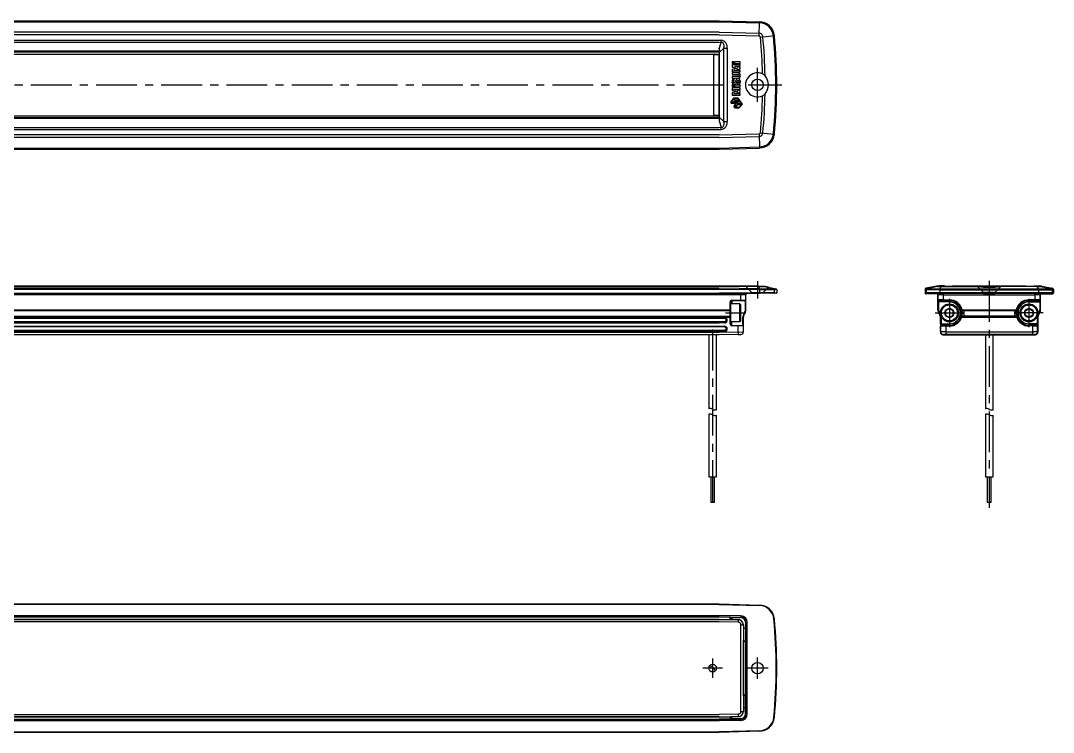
# Model space of a CAD drawing. Extents: x -2 to 803, y -8 to 287.
# Drawn here: x 400.4 to 802.8, y 10 to 287.2 of the extents above; entities that cross this region are included whole.
import ezdxf

# ---------------------------------------------------------------- set-up
doc = ezdxf.new("R2010")
doc.units = 0
doc.header["$LTSCALE"] = 0.5
doc.linetypes.add('CENTER', pattern=[50.8, 31.75, -6.35, 6.35, -6.35])
doc.linetypes.add('DASHED', pattern=[19.05, 12.7, -6.35])
for name, color, linetype in [('MSM_CENTER', 1, 'CENTER'), ('MSM_CONTINUOUS', 7, 'CONTINUOUS'), ('MSM_DASHED', 4, 'DASHED'), ('MSM_NARROW', 5, 'CONTINUOUS')]:
    doc.layers.add(name, color=color, linetype=linetype)

msp = doc.modelspace()

# ---------------------------------------------------------------- linework, layer by layer
at = {"layer": 'MSM_CENTER'}
for p, q in [((687.5, 255.59), (687.5, 268.74)), ((-2, 262.16), (697, 262.16)), ((687.5, 185.71), (687.5, 178.97)), ((777.78, 185.81), (777.78, 97.45)), ((762.28, 178.84), (762.28, 167.84)), ((793.28, 178.84), (793.28, 167.84)), ((675, 173.34), (683, 173.34)), ((756.78, 173.34), (767.78, 173.34)), ((798.78, 173.34), (787.78, 173.34)), ((670, 166.84), (670, 97.45)), ((670, 38.8), (670, 31.2)), ((687.5, 30.9), (687.5, 39.1)), ((673.8, 35), (666.2, 35)), ((691.6, 35), (683.4, 35))]:
    msp.add_line(p, q, dxfattribs=at)
at = {"layer": 'MSM_CONTINUOUS'}
for p, q in [((22.5, 287.16), (672.5, 287.16)), ((22.5, 286.76), (672.5, 286.76)), ((672.5, 287.16), (688.26, 286.75)), ((672.5, 286.76), (688.25, 286.35)), ((688.12, 281.26), (688.26, 286.75)), ((672.5, 282.65), (22.5, 282.65)), ((672.5, 282.65), (688.15, 282.24)), ((672.5, 281.67), (22.5, 281.67)), ((22.5, 279.6), (672.5, 279.6)), ((22.52, 278.73), (672.48, 278.73)), ((672.48, 278.73), (673.29, 278.69)), ((672.5, 281.67), (688.12, 281.26)), ((672.5, 279.6), (673.33, 279.55)), ((672.5, 276.19), (673.29, 278.69)), ((688.61, 280.8), (694.08, 281.33)), ((672.5, 275.33), (22.5, 275.33)), ((22.5, 275.17), (672.5, 275.17)), ((672.5, 275.07), (22.5, 275.07)), ((22.5, 274.96), (672.5, 274.96)), ((22.6, 274.16), (672.4, 274.16)), ((670.5, 273.96), (672.5, 273.96)), ((670.5, 250.36), (670.5, 273.96)), ((672.39, 273.96), (672.39, 250.36)), ((674.34, 276.41), (672.5, 274.76)), ((672.5, 276.19), (672.5, 248.13)), ((674.34, 247.92), (674.34, 276.41)), ((674.34, 276.41), (675.69, 276.41)), ((675.69, 276.41), (675.69, 247.92)), ((678.27, 271.12), (677.6, 271.12)), ((677.6, 271.12), (677.6, 270.48)), ((677.6, 270.48), (678.27, 270.48)), ((680.76, 270.03), (677.6, 270.03)), ((677.6, 270.03), (677.6, 269.09)), ((678.27, 270.48), (678.27, 271.12)), ((680.76, 271.12), (678.55, 271.12)), ((678.55, 271.12), (678.55, 270.48)), ((678.55, 270.48), (680.76, 270.48)), ((680.76, 270.48), (680.76, 271.12)), ((680.76, 269.45), (680.76, 270.03)), ((677.6, 269.09), (679.83, 268.63)), ((679.83, 268.63), (677.6, 268.17)), ((677.6, 268.17), (677.6, 267.23)), ((677.6, 267.23), (680.76, 267.23)), ((679.8, 266.78), (677.6, 266.78)), ((677.6, 266.78), (677.6, 266.14)), ((677.6, 266.14), (679.96, 266.14)), ((680.76, 269.45), (678.23, 269.44)), ((680.76, 268.88), (678.23, 269.44)), ((678.23, 267.81), (680.76, 268.38)), ((680.76, 267.81), (678.23, 267.81)), ((680.76, 268.38), (680.76, 268.88)), ((680.76, 267.23), (680.76, 267.81)), ((679.94, 265.4), (677.6, 265.4)), ((677.6, 265.4), (677.6, 264.76)), ((677.6, 264.76), (679.8, 264.76)), ((678.27, 262.02), (677.6, 262.02)), ((677.6, 262.02), (677.6, 261.38)), ((678.07, 263.63), (678.01, 263.39)), ((678.47, 263.74), (678.21, 263.73)), ((678.47, 264.35), (678.27, 264.35)), ((678.27, 261.38), (678.27, 262.02)), ((678.47, 263.74), (678.47, 264.35)), ((680.76, 262.02), (678.55, 262.02)), ((678.55, 262.02), (678.55, 261.38)), ((679.18, 264.14), (678.8, 263.35)), ((679.98, 262.99), (679.77, 262.99)), ((679.77, 262.99), (679.77, 262.35)), ((679.77, 262.35), (680.12, 262.35)), ((680.76, 261.38), (680.76, 262.02)), ((677.6, 261.38), (678.27, 261.38)), ((680.76, 260.94), (677.6, 260.94)), ((677.6, 260.94), (677.6, 259.99)), ((677.6, 259.99), (679.83, 259.53)), ((679.83, 259.53), (677.6, 259.08)), ((677.6, 259.08), (677.6, 258.13)), ((677.6, 258.13), (680.76, 258.13)), ((680.76, 259.78), (678.2, 260.35)), ((678.2, 260.35), (680.76, 260.35)), ((678.24, 258.71), (680.76, 259.29)), ((680.76, 258.71), (678.24, 258.71)), ((678.55, 261.38), (680.76, 261.38)), ((680.76, 260.35), (680.76, 260.94)), ((680.76, 259.29), (680.76, 259.78)), ((680.76, 258.13), (680.76, 258.71)), ((678.19, 256.92), (676.96, 255.44)), ((676.96, 255.44), (677.3, 254.98)), ((677.2, 255.45), (678.23, 256.68)), ((677.2, 255.45), (677.38, 255.2)), ((677.3, 254.98), (678.83, 254.98)), ((678.79, 255.94), (677.38, 255.2)), ((677.73, 255.18), (678.93, 255.81)), ((678.9, 255.18), (677.73, 255.18)), ((679.94, 256.92), (678.19, 256.92)), ((678.23, 256.68), (678.79, 255.94)), ((678.83, 254.98), (678.31, 253.62)), ((678.31, 253.62), (678.63, 253.2)), ((678.97, 256), (678.43, 256.73)), ((678.43, 256.73), (679.86, 256.73)), ((678.53, 253.65), (679.19, 255.39)), ((678.69, 253.45), (678.53, 253.65)), ((679.72, 254.68), (678.69, 253.45)), ((678.89, 253.39), (679.88, 254.57)), ((679.1, 255.69), (678.9, 255.18)), ((678.93, 255.81), (680.18, 255.81)), ((680.4, 256), (678.97, 256)), ((679.95, 255.69), (679.1, 255.69)), ((679.19, 255.39), (679.72, 254.68)), ((679.89, 254.76), (679.35, 255.49)), ((679.35, 255.49), (680.78, 255.49)), ((679.86, 256.73), (680.4, 256)), ((679.88, 254.57), (681.31, 254.57)), ((681.32, 254.76), (679.89, 254.76)), ((680.72, 255.88), (679.94, 256.92)), ((680.18, 255.81), (679.95, 255.69)), ((681.31, 254.57), (680.31, 253.39)), ((680.38, 255.69), (680.72, 255.88)), ((680.86, 255.69), (680.38, 255.69)), ((680.4, 253.2), (681.62, 254.66)), ((680.78, 255.49), (681.32, 254.76)), ((681.62, 254.66), (680.86, 255.69)), ((22.6, 250.16), (672.4, 250.16)), ((670.5, 250.36), (672.5, 250.36)), ((674.34, 247.92), (672.5, 249.57)), ((678.63, 253.2), (680.4, 253.2)), ((680.31, 253.39), (678.89, 253.39)), ((22.5, 249.36), (672.5, 249.36)), ((672.5, 249.26), (22.5, 249.26)), ((22.5, 249.16), (672.5, 249.16)), ((672.5, 249), (22.5, 249)), ((22.52, 245.59), (672.48, 245.59)), ((672.48, 245.59), (673.29, 245.63)), ((672.5, 248.14), (673.29, 245.63)), ((674.34, 247.92), (675.69, 247.92)), ((22.5, 244.73), (672.5, 244.73)), ((672.5, 242.66), (22.5, 242.66)), ((672.5, 241.68), (22.5, 241.68)), ((672.5, 244.73), (673.33, 244.77)), ((672.5, 242.66), (688.12, 243.07)), ((672.5, 241.68), (688.15, 242.09)), ((688.12, 243.07), (688.26, 237.57)), ((688.61, 243.52), (694.08, 243)), ((22.5, 237.56), (672.5, 237.56)), ((672.5, 237.56), (688.25, 237.98)), ((672.5, 237.16), (688.26, 237.57)), ((22.5, 237.16), (672.5, 237.16)), ((22.5, 183.84), (672.5, 183.84)), ((22.5, 183.74), (672.5, 183.74)), ((672.49, 182.92), (22.5, 182.92)), ((672.5, 182.43), (22.5, 182.43)), ((688.25, 182.78), (672.49, 182.92)), ((688.12, 183.7), (672.5, 183.84)), ((672.5, 183.74), (688.15, 183.6)), ((688.26, 182.29), (672.5, 182.43)), ((688.26, 181.17), (672.5, 181.04)), ((688.15, 183.6), (688.12, 183.7)), ((688.12, 183.7), (688.61, 183.69)), ((688.25, 182.78), (688.15, 183.6)), ((688.15, 183.6), (690.44, 183.59)), ((688.25, 182.78), (693.68, 182.77)), ((694.08, 182.28), (688.26, 182.29)), ((688.26, 182.29), (688.26, 182.29)), ((688.26, 182.29), (688.26, 181.17)), ((694.08, 181.22), (688.26, 181.17)), ((689.72, 183.67), (688.61, 183.69)), ((693.68, 182.77), (689.57, 183.6)), ((690.44, 183.59), (689.72, 183.67)), ((691.8, 183.32), (690.44, 183.59)), ((691.8, 183.32), (694.6, 182.76)), ((693.68, 182.77), (694.6, 182.76)), ((695, 182.27), (694.08, 182.28)), ((694.08, 181.22), (694.08, 182.28)), ((694.08, 181.22), (695, 181.23)), ((695, 182.27), (695, 181.23)), ((752.78, 182.43), (753.19, 182.29)), ((752.78, 182.43), (752.78, 181.04)), ((752.78, 181.04), (753.19, 181.17)), ((757.29, 183.74), (753.18, 182.92)), ((753.18, 182.92), (753.59, 182.78)), ((758.61, 182.28), (753.19, 182.29)), ((753.19, 182.29), (753.19, 181.17)), ((757.71, 183.6), (753.59, 182.78)), ((757.71, 183.6), (757.29, 183.74)), ((760.34, 183.84), (758.27, 183.84)), ((758.27, 183.84), (758.68, 183.7)), ((758.61, 182.28), (796.94, 182.28)), ((758.61, 182.28), (758.61, 181.22)), ((796.94, 181.22), (758.61, 181.22)), ((758.65, 182.77), (759.05, 183.6)), ((758.65, 182.77), (796.9, 182.77)), ((759.05, 183.6), (773.44, 183.59)), ((759.14, 183.7), (773.12, 183.68)), ((760.38, 183.83), (760.34, 183.84)), ((792.02, 183.81), (763.53, 183.81)), ((768.81, 183.78), (769.24, 183.79)), ((768.81, 183.77), (768.81, 183.78)), ((770.28, 183.76), (768.81, 183.77)), ((769, 183.78), (770.19, 183.77)), ((769, 183.77), (769, 183.78)), ((769, 183.77), (769, 183.77)), ((770.19, 183.76), (769, 183.77)), ((769.06, 183.78), (769.27, 183.78)), ((769.06, 183.78), (770.3, 183.77)), ((769.06, 183.78), (769.06, 183.78)), ((769.24, 183.79), (770.6, 183.78)), ((769.24, 183.78), (769.24, 183.79)), ((769.27, 183.78), (771.01, 183.78)), ((770.19, 183.77), (770.19, 183.76)), ((770.19, 183.76), (770.19, 183.76)), ((771.31, 183.76), (770.28, 183.76)), ((770.3, 183.77), (771.01, 183.78)), ((770.3, 183.76), (770.3, 183.77)), ((770.38, 183.77), (771.11, 183.78)), ((770.38, 183.76), (770.38, 183.77)), ((771.11, 183.76), (770.38, 183.76)), ((770.38, 183.76), (770.38, 183.76)), ((770.6, 183.79), (771.06, 183.8)), ((770.6, 183.78), (770.6, 183.79)), ((770.6, 183.78), (770.6, 183.78)), ((770.79, 183.79), (771.42, 183.78)), ((770.79, 183.78), (770.79, 183.79)), ((770.79, 183.78), (770.79, 183.78)), ((771.31, 183.78), (770.79, 183.78)), ((770.82, 183.79), (771.06, 183.8)), ((770.82, 183.79), (770.82, 183.79)), ((771.56, 183.78), (770.82, 183.79)), ((771.01, 183.78), (771.01, 183.78)), ((771.06, 183.8), (771.06, 183.8)), ((771.06, 183.8), (772.3, 183.79)), ((771.06, 183.8), (772.54, 183.79)), ((771.11, 183.78), (771.11, 183.76)), ((771.11, 183.76), (771.11, 183.76)), ((771.3, 183.77), (771.31, 183.78)), ((771.42, 183.77), (771.3, 183.77)), ((771.3, 183.77), (771.3, 183.77)), ((771.3, 183.76), (771.3, 183.77)), ((771.49, 183.76), (771.3, 183.77)), ((771.3, 183.77), (771.31, 183.76)), ((771.42, 183.78), (771.42, 183.77)), ((771.42, 183.77), (771.42, 183.77)), ((772.54, 183.77), (771.49, 183.76)), ((772.3, 183.79), (771.56, 183.78)), ((771.56, 183.76), (771.56, 183.78)), ((771.62, 183.77), (771.62, 183.78)), ((771.62, 183.78), (772.34, 183.78)), ((772.34, 183.77), (771.62, 183.77)), ((771.62, 183.77), (771.62, 183.77)), ((772.3, 183.79), (772.3, 183.78)), ((772.34, 183.78), (772.34, 183.77)), ((772.34, 183.77), (772.34, 183.77)), ((772.54, 183.79), (772.54, 183.77)), ((773.75, 183.76), (773.75, 183.79)), ((773.75, 183.79), (774.69, 183.79)), ((774.33, 183.76), (773.75, 183.76)), ((774.9, 183.76), (774.33, 183.79)), ((774.33, 183.79), (774.33, 183.76)), ((774.69, 183.79), (775.14, 183.77)), ((774.69, 183.77), (774.69, 183.79)), ((775.4, 183.76), (774.9, 183.76)), ((775.14, 183.77), (775.61, 183.79)), ((775.14, 183.76), (775.14, 183.77)), ((775.97, 183.79), (775.4, 183.76)), ((775.61, 183.79), (776.55, 183.79)), ((775.61, 183.77), (775.61, 183.79)), ((775.97, 183.76), (775.97, 183.79)), ((776.55, 183.76), (775.97, 183.76)), ((776.55, 183.79), (776.55, 183.76)), ((777.64, 183.79), (777, 183.79)), ((777, 183.79), (777, 183.79)), ((777, 183.79), (777.64, 183.79)), ((777, 183.76), (777, 183.78)), ((777, 183.78), (777.64, 183.78)), ((777.64, 183.76), (777, 183.76)), ((777.64, 183.79), (777.64, 183.79)), ((777.64, 183.78), (777.64, 183.76)), ((777.97, 183.77), (778.6, 183.77)), ((777.97, 183.77), (777.97, 183.77)), ((779.01, 183.79), (778.01, 183.78)), ((778.01, 183.78), (778.14, 183.78)), ((778.57, 183.78), (779.4, 183.77)), ((778.6, 183.77), (778.6, 183.77)), ((778.65, 183.79), (778.97, 183.78)), ((779.01, 183.79), (778.65, 183.79)), ((778.97, 183.78), (779.47, 183.78)), ((779.01, 183.76), (780.07, 183.77)), ((779.4, 183.77), (779.01, 183.77)), ((779.97, 183.78), (779.35, 183.78)), ((780.07, 183.77), (779.76, 183.78)), ((779.97, 183.78), (779.97, 183.78)), ((780.38, 183.77), (780.38, 183.79)), ((780.38, 183.79), (781.01, 183.79)), ((781.01, 183.79), (781.01, 183.77)), ((781.76, 183.77), (781.76, 183.79)), ((781.76, 183.79), (782.39, 183.79)), ((796.51, 183.6), (782.12, 183.59)), ((782.39, 183.79), (782.39, 183.77)), ((796.42, 183.7), (782.44, 183.68)), ((782.84, 183.79), (783.79, 183.79)), ((782.84, 183.76), (782.84, 183.79)), ((783.42, 183.76), (782.84, 183.76)), ((784.49, 183.8), (783.26, 183.79)), ((783.26, 183.79), (784, 183.78)), ((783.26, 183.79), (783.26, 183.78)), ((783.43, 183.79), (784, 183.76)), ((783.79, 183.79), (784.25, 183.77)), ((783.94, 183.77), (783.94, 183.78)), ((783.94, 183.77), (783.94, 183.77)), ((784, 183.78), (784.74, 183.79)), ((784, 183.76), (784, 183.78)), ((784.49, 183.76), (784, 183.76)), ((784.06, 183.76), (784.25, 183.77)), ((784.76, 183.79), (784.13, 183.78)), ((784.13, 183.78), (784.13, 183.77)), ((784.13, 183.77), (784.13, 183.77)), ((784.13, 183.77), (784.25, 183.77)), ((784.25, 183.77), (784.7, 183.79)), ((784.25, 183.78), (784.76, 183.78)), ((784.25, 183.77), (784.25, 183.78)), ((784.25, 183.76), (784.25, 183.77)), ((784.25, 183.77), (784.25, 183.77)), ((784.25, 183.76), (784.25, 183.77)), ((784.25, 183.77), (784.25, 183.76)), ((784.25, 183.76), (785.28, 183.76)), ((785.18, 183.77), (784.45, 183.78)), ((784.45, 183.78), (784.45, 183.76)), ((784.45, 183.76), (785.18, 183.76)), ((784.45, 183.76), (784.45, 183.76)), ((784.74, 183.79), (784.49, 183.8)), ((785.06, 183.79), (784.49, 183.76)), ((784.5, 183.8), (784.5, 183.8)), ((784.96, 183.79), (784.5, 183.8)), ((786.29, 183.78), (784.55, 183.78)), ((785.26, 183.77), (784.55, 183.78)), ((784.55, 183.78), (784.55, 183.78)), ((784.7, 183.77), (784.7, 183.79)), ((784.7, 183.79), (785.65, 183.79)), ((784.74, 183.79), (784.74, 183.79)), ((784.76, 183.78), (784.76, 183.79)), ((784.76, 183.78), (784.76, 183.78)), ((786.32, 183.79), (784.96, 183.78)), ((784.96, 183.78), (784.96, 183.79)), ((784.96, 183.78), (784.96, 183.78)), ((785.65, 183.76), (785.06, 183.76)), ((785.18, 183.76), (785.18, 183.77)), ((785.18, 183.76), (785.18, 183.76)), ((786.49, 183.78), (785.26, 183.77)), ((785.26, 183.76), (785.26, 183.77)), ((785.28, 183.76), (786.74, 183.77)), ((786.55, 183.78), (785.37, 183.77)), ((785.37, 183.76), (786.55, 183.77)), ((785.37, 183.77), (785.37, 183.76)), ((785.37, 183.76), (785.37, 183.76)), ((785.65, 183.79), (785.65, 183.76)), ((786.09, 183.79), (786.73, 183.79)), ((786.73, 183.79), (786.09, 183.79)), ((786.09, 183.79), (786.09, 183.79)), ((786.09, 183.78), (786.73, 183.78)), ((786.09, 183.76), (786.09, 183.78)), ((786.73, 183.76), (786.09, 183.76)), ((786.49, 183.78), (786.29, 183.78)), ((786.32, 183.78), (786.32, 183.79)), ((786.74, 183.78), (786.32, 183.79)), ((786.49, 183.78), (786.49, 183.78)), ((786.55, 183.77), (786.55, 183.78)), ((786.55, 183.77), (786.55, 183.77)), ((786.73, 183.79), (786.73, 183.79)), ((786.73, 183.78), (786.73, 183.76)), ((786.74, 183.77), (786.74, 183.78)), ((795.17, 183.83), (795.21, 183.84)), ((795.21, 183.84), (797.28, 183.84)), ((796.9, 182.77), (796.51, 183.6)), ((797.28, 183.84), (796.87, 183.7)), ((796.94, 182.28), (802.37, 182.29)), ((796.94, 182.28), (796.94, 181.22)), ((797.85, 183.6), (798.26, 183.74)), ((797.85, 183.6), (801.96, 182.78)), ((798.26, 183.74), (802.38, 182.92)), ((802.38, 182.92), (801.96, 182.78)), ((802.78, 182.43), (802.37, 182.29)), ((802.37, 182.29), (802.37, 181.17)), ((802.78, 181.04), (802.37, 181.17)), ((802.78, 182.43), (802.78, 181.04)), ((22.5, 181.04), (672.5, 181.04)), ((672.5, 180.84), (22.5, 180.84)), ((672.49, 180.34), (22.51, 180.34)), ((683, 180.43), (672.49, 180.34)), ((688.26, 180.97), (672.5, 180.84)), ((676.8, 169.07), (676.8, 177.6)), ((676.8, 177.6), (677, 177.6)), ((677, 177.6), (677, 169.07)), ((677.48, 178.29), (683, 178.44)), ((677.49, 178.1), (682.81, 178.24)), ((677.49, 178.1), (677.49, 176.84)), ((681.03, 178.39), (681.03, 180.41)), ((682.8, 174.48), (682.8, 178.24)), ((683, 174.53), (683, 180.43)), ((693.88, 181.02), (688.26, 180.97)), ((694.8, 181.03), (693.88, 181.02)), ((752.98, 180.84), (753.39, 180.97)), ((757.28, 180.84), (752.98, 180.84)), ((757.43, 180.91), (757.28, 180.84)), ((757.93, 180.41), (757.78, 180.34)), ((757.78, 174.53), (757.78, 180.34)), ((757.85, 174.54), (757.85, 177.6)), ((758.05, 177.6), (757.85, 177.6)), ((757.86, 178.3), (757.93, 178.39)), ((757.93, 178.39), (757.93, 180.41)), ((758.05, 177.6), (758.05, 174.54)), ((762.28, 177.6), (758.05, 177.6)), ((758.13, 178.19), (758.06, 178.1)), ((762.28, 178.1), (758.06, 178.1)), ((758.63, 181.02), (796.92, 181.02)), ((795.63, 180.93), (759.93, 180.93)), ((759.93, 180.43), (759.93, 180.93)), ((759.93, 180.43), (795.63, 180.43)), ((759.93, 178.24), (759.93, 180.43)), ((759.93, 178.44), (762.28, 178.44)), ((759.93, 178.24), (762.28, 178.24)), ((762.28, 178.24), (762.28, 178.44)), ((762.28, 178.24), (762.28, 178.1)), ((762.28, 177.6), (762.28, 178.1)), ((795.63, 178.44), (793.28, 178.44)), ((793.28, 178.24), (793.28, 178.44)), ((795.63, 178.24), (793.28, 178.24)), ((793.28, 178.24), (793.28, 178.1)), ((793.28, 178.1), (797.49, 178.1)), ((793.28, 177.6), (793.28, 178.1)), ((793.28, 177.6), (797.5, 177.6)), ((795.63, 180.43), (795.63, 180.93)), ((795.63, 178.24), (795.63, 180.43)), ((797.43, 178.19), (797.49, 178.1)), ((797.5, 177.6), (797.5, 174.54)), ((797.5, 177.6), (797.7, 177.6)), ((797.63, 178.39), (797.63, 180.41)), ((797.63, 180.41), (797.78, 180.34)), ((797.69, 178.3), (797.63, 178.39)), ((797.7, 174.54), (797.7, 177.6)), ((797.78, 174.53), (797.78, 180.34)), ((798.13, 180.91), (798.28, 180.84)), ((798.28, 180.84), (802.58, 180.84)), ((802.58, 180.84), (802.17, 180.97)), ((22.5, 174.53), (672.51, 174.53)), ((672.49, 174.16), (22.51, 174.16)), ((676.8, 174.17), (672.49, 174.16)), ((672.51, 174.53), (676.8, 174.54)), ((680.6, 176.84), (677, 176.84)), ((680.6, 176.84), (681, 176.44)), ((680.6, 169.84), (680.6, 176.84)), ((681, 170.24), (681, 176.44)), ((681.89, 172.14), (682.75, 174.2)), ((682.07, 172.02), (682.93, 174.16)), ((757.78, 174.53), (757.85, 174.54)), ((757.85, 174.54), (758.05, 174.54)), ((757.92, 174.17), (757.85, 174.16)), ((758.71, 172.02), (757.85, 174.16)), ((757.92, 174.17), (758.11, 174.25)), ((758.78, 172.03), (757.92, 174.17)), ((758.11, 174.25), (758.97, 172.1)), ((762.28, 175.07), (760.78, 174.2)), ((760.78, 174.2), (760.78, 172.47)), ((763.78, 174.2), (762.28, 175.07)), ((763.78, 172.47), (763.78, 174.2)), ((767.04, 174.48), (767.24, 174.53)), ((767.24, 174.53), (788.32, 174.53)), ((788.26, 174.16), (767.3, 174.16)), ((767.88, 174.16), (767.88, 172.02)), ((787.68, 174.16), (787.68, 172.02)), ((788.51, 174.48), (788.32, 174.53)), ((791.78, 174.2), (793.28, 175.07)), ((791.78, 172.47), (791.78, 174.2)), ((793.28, 175.07), (794.78, 174.2)), ((794.78, 174.2), (794.78, 172.47)), ((797.45, 174.25), (796.59, 172.1)), ((796.77, 172.03), (797.63, 174.17)), ((796.85, 172.02), (797.71, 174.16)), ((797.63, 174.17), (797.45, 174.25)), ((797.7, 174.54), (797.5, 174.54)), ((797.63, 174.17), (797.71, 174.16)), ((797.78, 174.53), (797.7, 174.54)), ((22.49, 172.02), (672.51, 172.02)), ((22.49, 171.54), (672.51, 171.54)), ((672.51, 169.79), (22.49, 169.79)), ((672.51, 169.39), (22.49, 169.39)), ((22.5, 171.34), (672.5, 171.34)), ((672.5, 171.29), (22.5, 171.29)), ((22.5, 169.94), (672.5, 169.94)), ((672.5, 169.59), (22.5, 169.59)), ((22.51, 171.64), (672.49, 171.64)), ((672.49, 171.64), (676.8, 171.66)), ((672.5, 171.34), (674.7, 171.28)), ((674.7, 171.24), (672.5, 171.29)), ((672.5, 169.94), (674.7, 170)), ((674.7, 169.64), (672.5, 169.59)), ((672.51, 172.02), (676.8, 172.03)), ((672.51, 171.54), (674.71, 171.48)), ((674.71, 169.84), (672.51, 169.79)), ((674.71, 169.44), (672.51, 169.39)), ((674.71, 169.69), (674.7, 169.64)), ((677, 169.07), (676.8, 169.07)), ((680.6, 169.84), (677, 169.84)), ((677.49, 168.57), (677.49, 169.84)), ((681, 170.24), (680.6, 169.84)), ((681.8, 168.46), (681.8, 171.71)), ((682, 166.01), (682, 171.64)), ((758.71, 172.02), (758.78, 172.03)), ((758.78, 172.03), (758.97, 172.1)), ((758.78, 171.64), (758.85, 171.66)), ((758.78, 171.54), (758.78, 171.64)), ((758.78, 171.54), (758.82, 171.48)), ((758.82, 169.44), (758.78, 169.39)), ((758.78, 169.39), (758.78, 168.29)), ((758.85, 169.07), (758.85, 171.66)), ((758.85, 171.66), (759.05, 171.66)), ((758.85, 169.07), (759.05, 169.07)), ((759.05, 171.66), (759.05, 169.07)), ((759.05, 169.07), (762.28, 169.07)), ((760.78, 172.47), (762.28, 171.6)), ((762.28, 171.6), (763.78, 172.47)), ((762.28, 168.57), (762.28, 169.07)), ((766.87, 171.71), (767.06, 171.64)), ((767.06, 171.64), (788.49, 171.64)), ((788.36, 172.02), (767.2, 172.02)), ((788.68, 171.71), (788.49, 171.64)), ((793.28, 171.6), (791.78, 172.47)), ((794.78, 172.47), (793.28, 171.6)), ((796.5, 169.07), (793.28, 169.07)), ((793.28, 168.57), (793.28, 169.07)), ((796.5, 171.66), (796.5, 169.07)), ((796.7, 171.66), (796.5, 171.66)), ((796.7, 169.07), (796.5, 169.07)), ((796.77, 172.03), (796.59, 172.1)), ((796.7, 169.07), (796.7, 171.66)), ((796.78, 171.64), (796.7, 171.66)), ((796.78, 171.54), (796.74, 171.48)), ((796.74, 169.44), (796.78, 169.39)), ((796.85, 172.02), (796.77, 172.03)), ((796.78, 171.54), (796.78, 171.64)), ((796.78, 169.39), (796.78, 168.29)), ((22.49, 168.2), (672.51, 168.2)), ((672.51, 166.45), (22.49, 166.45)), ((672.51, 166.05), (22.49, 166.05)), ((22.49, 165.84), (672.51, 165.84)), ((22.5, 168), (672.5, 168)), ((672.5, 167.96), (22.5, 167.96)), ((22.5, 166.61), (672.5, 166.61)), ((672.5, 166.25), (22.5, 166.25)), ((672.5, 168), (674.7, 167.95)), ((674.7, 167.9), (672.5, 167.96)), ((672.5, 166.61), (674.7, 166.67)), ((674.7, 166.31), (672.5, 166.25)), ((672.51, 168.2), (674.71, 168.15)), ((674.71, 166.51), (672.51, 166.45)), ((674.71, 166.11), (672.51, 166.05)), ((672.51, 165.84), (682, 166.01)), ((674.71, 166.35), (674.7, 166.31)), ((677.48, 168.38), (682, 168.26)), ((677.49, 168.57), (681.8, 168.46)), ((680.03, 165.97), (680.03, 168.31)), ((680.03, 164.97), (681.02, 164.98)), ((758.78, 168.29), (758.82, 168.23)), ((758.82, 166.19), (758.78, 166.14)), ((758.78, 166.14), (758.78, 165.84)), ((758.78, 165.84), (758.91, 165.97)), ((758.91, 168.31), (758.86, 168.37)), ((758.91, 165.97), (758.91, 168.31)), ((759.06, 168.57), (762.28, 168.57)), ((759.06, 168.57), (759.11, 168.51)), ((760.91, 168.46), (760.91, 165.98)), ((760.91, 168.46), (762.28, 168.46)), ((760.91, 168.26), (762.28, 168.26)), ((760.91, 165.98), (794.65, 165.98)), ((760.91, 165.98), (760.91, 164.98)), ((794.65, 164.98), (760.91, 164.98)), ((762.28, 168.57), (762.28, 168.46)), ((762.28, 168.46), (762.28, 168.26)), ((796.49, 168.57), (793.28, 168.57)), ((793.28, 168.57), (793.28, 168.46)), ((793.28, 168.46), (793.28, 168.26)), ((794.65, 168.46), (793.28, 168.46)), ((794.65, 168.26), (793.28, 168.26)), ((794.65, 168.46), (794.65, 165.98)), ((794.65, 165.98), (794.65, 164.98)), ((796.49, 168.57), (796.45, 168.51)), ((796.65, 168.31), (796.69, 168.37)), ((796.65, 165.97), (796.65, 168.31)), ((796.78, 165.84), (796.65, 165.97)), ((796.78, 168.29), (796.74, 168.23)), ((796.74, 166.19), (796.78, 166.14)), ((796.78, 166.14), (796.78, 165.84)), ((672.5, 164.84), (22.5, 164.84)), ((668.5, 164.84), (668.5, 136.02)), ((671.5, 135.61), (671.5, 164.84)), ((680.03, 164.97), (672.5, 164.84)), ((759.91, 164.97), (759.78, 164.84)), ((759.78, 164.84), (795.78, 164.84)), ((776.28, 164.84), (776.28, 136.02)), ((779.28, 135.61), (779.28, 164.84)), ((795.65, 164.97), (795.78, 164.84)), ((668.5, 133.88), (668.5, 109.45)), ((671.5, 109.45), (671.5, 133.47)), ((776.28, 133.88), (776.28, 109.45)), ((779.28, 109.45), (779.28, 133.47)), ((668.5, 109.45), (669.01, 109.45)), ((669.01, 109.45), (671.5, 109.45)), ((669.27, 109.45), (669.27, 99.45)), ((670.07, 99.45), (670.07, 109.45)), ((670.73, 99.45), (670.73, 109.45)), ((776.28, 109.45), (778.9, 109.45)), ((777, 109.45), (777, 99.45)), ((777.75, 109.45), (777.75, 99.45)), ((778.55, 99.45), (778.55, 109.45)), ((778.9, 109.45), (779.28, 109.45)), ((669.41, 99.45), (669.27, 99.45)), ((670.07, 99.45), (669.41, 99.45)), ((670.73, 99.45), (670.07, 99.45)), ((777.7, 99.45), (777, 99.45)), ((777.75, 99.45), (777.7, 99.45)), ((778.45, 99.45), (777.75, 99.45)), ((778.55, 99.45), (778.45, 99.45)), ((22.5, 60), (672.5, 60)), ((672.5, 59.8), (22.5, 59.8)), ((672.5, 60), (688.26, 59.59)), ((672.5, 59.8), (688.26, 59.39)), ((672.51, 53), (22.49, 53)), ((22.5, 55.5), (672.5, 55.5)), ((22.5, 55), (672.5, 55)), ((672.5, 54.93), (22.5, 54.93)), ((22.5, 54.07), (672.5, 54.07)), ((22.5, 54), (672.5, 54)), ((681.04, 55.35), (672.5, 55.5)), ((672.5, 55), (681.03, 54.85)), ((676.8, 54.85), (672.5, 54.93)), ((672.5, 54.07), (676.8, 54)), ((672.5, 54), (680.03, 53.87)), ((680.03, 52.87), (672.51, 53)), ((676.8, 54), (676.8, 54.92)), ((677, 54.72), (677, 53.92)), ((680.6, 54), (677, 54)), ((681.04, 54.65), (677.49, 54.71)), ((677.49, 54.71), (677.49, 54)), ((680.6, 54), (681, 53.6)), ((680.6, 53.78), (680.6, 54)), ((682.81, 52.85), (683.5, 52.85)), ((682.81, 52.85), (682.81, 45.73)), ((683, 52.85), (683, 17.15)), ((683.5, 17.15), (683.5, 52.85)), ((681.02, 18.13), (681.02, 51.87)), ((681.02, 51.87), (682, 51.87)), ((682, 51.87), (682, 18.13)), ((683, 50.5), (682, 50.5)), ((682.07, 24.42), (682.07, 45.58)), ((682.93, 24.52), (682.93, 45.48)), ((682.81, 17.15), (682.81, 24.27)), ((22.49, 17), (672.51, 17)), ((672.5, 16), (680.03, 16.13)), ((680.03, 17.13), (672.51, 17)), ((680.6, 16), (681, 16.4)), ((680.6, 16.22), (680.6, 16)), ((681.02, 18.13), (682, 18.13)), ((683, 19.5), (682, 19.5)), ((682.81, 17.15), (683.5, 17.15)), ((672.5, 16), (22.5, 16)), ((672.5, 15.93), (22.5, 15.93)), ((22.5, 15.07), (672.5, 15.07)), ((672.5, 15), (22.5, 15)), ((672.5, 14.5), (22.5, 14.5)), ((672.5, 15.93), (676.8, 16)), ((672.5, 15), (681.03, 15.15)), ((676.8, 15.15), (672.5, 15.07)), ((681.04, 14.65), (672.5, 14.5)), ((676.8, 16), (676.8, 15.08)), ((677, 15.28), (677, 16.08)), ((680.6, 16), (677, 16)), ((677.49, 15.29), (677.49, 16)), ((681.04, 15.35), (677.49, 15.29)), ((22.5, 10.2), (672.5, 10.2)), ((672.5, 10), (22.5, 10)), ((688.26, 10.61), (672.5, 10.2)), ((688.26, 10.41), (672.5, 10))]:
    msp.add_line(p, q, dxfattribs=at)
for centre, radius in [((687.5, 262.16), 2.25), ((762.28, 173.34), 3.5), ((762.28, 173.34), 3.1), ((762.28, 173.34), 1.73), ((793.28, 173.34), 3.5), ((793.28, 173.34), 3.1), ((793.28, 173.34), 1.73), ((670, 35), 1.5), ((687.5, 35), 2.25), ((669.67, 35.38), 0.4), ((670.33, 34.62), 0.4)]:
    msp.add_circle(centre, radius, dxfattribs=at)
for centre, radius, start, end in [((688.11, 280.75), 5.6, 5.4986, 88.5), ((688.11, 280.75), 6, 5.4986, 88.5), ((688.11, 280.75), 1.49, 5.4986, 88.5), ((110.75, 307.6), 563.28, 357.0579, 357.1456), ((673.39, 277.73), 0.966, 41.9299, 96.1651), ((672.96, 276.82), 2.76, 351.318, 82.367), ((673.1, 277.49), 1.35, 14.1808, 41.2451), ((671.92, 277.23), 2.55, 341.2407, 13.4187), ((688.11, 280.75), 0.507, 5.4986, 88.5), ((495, 262.16), 194.51, 1.2585, 5.4986), ((495, 262.16), 195.49, 1.0287, 5.4986), ((495, 262.16), 199.6, 354.5014, 5.4986), ((495, 262.16), 200, 354.5014, 5.4986), ((670.7, 273.96), 0.2, 90.0001, 179.8527), ((673.75, 274.02), 1.36, 174.0374, 182.4702), ((672.4, 274.06), 0.1, 0, 90), ((679.84, 265.7), 1.07, 3.4755, 91.9303), ((679.85, 265.82), 1.06, 267.4581, 357.1706), ((679.95, 265.77), 0.372, 268.3002, 89.6344), ((687.5, 262.16), 4.7, 65.3551, 294.6449), ((687.51, 262.85), 4.08, 43.7268, 61.3948), ((686.47, 262.16), 5.31, 318.607, 41.393), ((678.93, 263.32), 1.42, 148.2031, 177.6988), ((678.52, 263.35), 1.01, 178.4285, 227.9646), ((678.27, 263.67), 0.682, 90.4946, 143.91), ((678.47, 263.44), 1.05, 233.0325, 285.2518), ((678.33, 263.35), 0.323, 172.2311, 236.6683), ((678.21, 263.59), 0.144, 90.4263, 161.0742), ((678.37, 263.54), 0.51, 244.3537, 303.2001), ((678.2, 263.58), 0.651, 314.0348, 339.1966), ((678.22, 263.59), 1.28, 294.5952, 350.7273), ((679.86, 263.66), 0.834, 96.7613, 144.2468), ((679.94, 263.32), 0.466, 87.3245, 172.4916), ((679.84, 263.54), 0.95, 18.4139, 95.2104), ((679.98, 263.38), 0.407, 359.8551, 92.312), ((679.97, 263.4), 0.413, 271.0286, 356.8893), ((680.03, 263.12), 0.768, 276.1508, 318.9707), ((679.66, 263.34), 1.2, 322.8495, 24.8664), ((495, 262.16), 194.51, 354.5014, 358.7415), ((687.51, 261.47), 4.08, 298.6052, 316.2732), ((495, 262.16), 195.49, 354.5014, 358.9713), ((670.7, 250.36), 0.2, 180.1473, 269.9999), ((673.75, 250.3), 1.36, 177.5298, 185.9626), ((672.4, 250.26), 0.1, 270, 0), ((673.39, 246.59), 0.966, 263.8349, 318.0701), ((110.75, 216.72), 563.28, 2.8544, 2.9421), ((672.96, 247.5), 2.76, 277.633, 8.682), ((673.1, 246.83), 1.35, 318.7549, 345.8192), ((671.92, 247.1), 2.55, 346.5813, 18.7593), ((688.11, 243.57), 0.507, 271.5, 354.5014), ((688.11, 243.57), 1.49, 271.5, 354.5014), ((688.11, 243.57), 5.6, 271.5, 354.5014), ((688.11, 243.57), 6, 271.5, 354.5014), ((677.04, 182.31), 11.23, 359.8978, 2.4004), ((686.48, 181.17), 1.78, 353.7649, 0.2159), ((683.97, 132.83), 51.08, 83.7045, 84.7897), ((693.58, 182.28), 0.499, 359.8985, 78.4971), ((693.88, 181.22), 0.2, 270.6308, 0.1358), ((694.5, 182.27), 0.5, 360, 78.6593), ((694.8, 181.23), 0.2, 270.5, 360), ((753.28, 182.43), 0.5, 101.2996, 179.9951), ((753.69, 182.29), 0.5, 101.3389, 179.9991), ((757.36, 20.15), 161.08, 89.5537, 91.4829), ((753.39, 181.17), 0.2, 180.0066, 269.9759), ((757.51, 1025.47), 842.7, 269.73357, 270.07759), ((758.27, 178.83), 5, 89.9998, 101.3064), ((758.68, 178.82), 4.88, 89.9452, 101.5151), ((758.74, 317.43), 133.83, 269.5555, 270.13), ((760.59, 182.37), 1.97, 168.3472, 182.6355), ((760.03, 181.26), 1.42, 181.4126, 189.5347), ((759.03, 196.21), 12.51, 268.4082, 270.4887), ((759.48, 183.39), 0.475, 145.7781, 154.0018), ((759.18, 183.58), 0.127, 119.3396, 142.0989), ((759.14, 183.64), 0.0513, 97.0566, 118.4665), ((762.64, 288.66), 104.86, 268.7653, 270.4857), ((777.78, -82.69), 266.44, 88.9892, 91.0108), ((773.54, 184.54), 0.953, 241.2148, 262.5038), ((777.78, 219.34), 36.01, 263.0379, 276.9621), ((778.67, 207.41), 23.65, 268.2971, 270.8395), ((778.75, 240.85), 57.07, 269.3882, 269.8198), ((778.9, 192.52), 8.75, 268.0602, 270.7585), ((779.32, 162.28), 21.52, 88.2832, 90.8283), ((779.09, 175.99), 7.8, 88.0531, 90.5844), ((779.05, 68.57), 115.21, 89.6479, 89.7937), ((781.38, 220.17), 36.41, 268.4122, 271.5878), ((781.38, 193.47), 9.7, 267.8024, 272.1976), ((782.02, 184.54), 0.953, 277.4962, 298.7852), ((783.5, 183.76), 0.079, 162.1831, 178.4574), ((785.14, 183.79), 0.0814, 181.4802, 197.27), ((792.91, 288.66), 104.86, 269.5143, 271.2347), ((796.41, 183.64), 0.0513, 61.5335, 82.9434), ((796.52, 196.21), 12.51, 269.5113, 271.5918), ((796.37, 183.58), 0.127, 37.9011, 60.6604), ((796.08, 183.39), 0.475, 25.9982, 34.2219), ((796.81, 317.43), 133.83, 269.87, 270.4445), ((796.88, 178.82), 4.88, 78.4849, 90.0548), ((798.04, 1025.47), 842.7, 269.92241, 270.26643), ((794.97, 182.37), 1.97, 357.3645, 11.6528), ((795.52, 181.26), 1.42, 350.4653, 358.5874), ((798.2, 20.15), 161.08, 88.5171, 90.4463), ((797.28, 178.83), 5, 78.6936, 90.0002), ((801.87, 182.29), 0.5, 0.0009, 78.6611), ((802.17, 181.17), 0.2, 270.0241, 359.9934), ((802.28, 182.43), 0.5, 0.0049, 78.7004), ((677.5, 177.6), 0.695, 91.2052, 179.9976), ((677.5, 177.6), 0.5, 91.5, 180), ((674.62, 178.17), 2.87, 358.5019, 2.3953), ((688.21, 180.6), 7.18, 177.5031, 181.466), ((678.17, 178.27), 2.87, 358.5019, 2.4981), ((682.8, 178.44), 0.2, 271.5, 0), ((683.5, 180.43), 0.5, 90.4993, 180.0003), ((752.98, 181.04), 0.2, 180.0109, 270), ((757.46, 26.37), 154.66, 89.5651, 91.5073), ((757.28, 180.34), 0.5, 0, 90), ((757.94, 171.2), 9.73, 89.7011, 93.0196), ((757.43, 180.41), 0.5, 0.0066, 89.9866), ((768.45, 177.77), 10.6, 177.1344, 180.9172), ((758.06, 178.3), 0.2, 180.0361, 269.9748), ((759.41, 135.29), 45.15, 89.3451, 91.8833), ((759.34, 160.74), 17.71, 88.09, 94.5636), ((758.13, 178.39), 0.2, 180.0378, 269.9744), ((759.63, 18.48), 162.45, 89.8971, 90.58), ((763.38, 177.72), 5.33, 175.9458, 181.3269), ((759.49, 160.31), 17.93, 88.5963, 94.3519), ((762.28, 173.34), 4.76, 269.9592, 90), ((762.28, 173.34), 5.1, 13.518, 90), ((762.28, 173.34), 4.9, 13.518, 90), ((762.28, 173.34), 4.26, 270, 90), ((777.78, 42.03), 138.95, 89.0728, 90.9272), ((777.78, 319.9), 138.95, 269.0728, 270.9272), ((775.53, 180.97), 0.00144, 90.9272, 269.0728), ((780.03, 180.97), 0.00144, 270.9272, 89.0728), ((793.28, 173.34), 5.1, 90, 166.482), ((793.28, 173.34), 4.9, 90, 166.482), ((793.28, 173.34), 4.76, 90, 270.0408), ((793.28, 173.34), 4.26, 90, 270), ((795.92, 18.48), 162.45, 89.42, 90.1029), ((796.15, 135.29), 45.15, 88.1167, 90.6549), ((796.22, 160.74), 17.71, 85.4364, 91.91), ((796.07, 160.31), 17.93, 85.6481, 91.4037), ((798.1, 26.37), 154.66, 88.4927, 90.4349), ((797.43, 178.39), 0.2, 270.0256, 359.9622), ((797.49, 178.3), 0.2, 270.0252, 359.9639), ((792.18, 177.72), 5.33, 358.6731, 4.0542), ((797.62, 171.2), 9.73, 86.9804, 90.2989), ((798.13, 180.41), 0.5, 90.0134, 179.9934), ((787.1, 177.77), 10.6, 359.0828, 2.8656), ((798.28, 180.34), 0.5, 90, 180), ((802.58, 181.04), 0.2, 270, 359.9891), ((676.77, 175.39), 0.844, 272.497, 279.7251), ((676.77, 175.01), 0.842, 272.4876, 279.7283), ((676.87, 174.73), 0.184, 283.0214, 308.2327), ((676.87, 174.36), 0.184, 283.0214, 308.2327), ((676.96, 174.62), 0.0378, 303.624, 355.1467), ((676.96, 174.25), 0.0378, 303.624, 355.1467), ((682.04, 174.49), 0.762, 337.7371, 359.7124), ((682.9, 174.47), 0.309, 240.1232, 274.8192), ((682.85, 174.72), 0.246, 259.466, 307.6667), ((682.02, 174.53), 0.983, 337.935, 0.1569), ((758.78, 174.53), 1, 180, 201.8014), ((758.81, 174.54), 0.959, 179.5277, 202.2738), ((758.85, 174.54), 0.796, 179.947, 201.8544), ((762.28, 173.39), 4.89, 345.1826, 9.4946), ((764.04, 173.72), 3.1, 8.8247, 14.2159), ((767.14, 174.21), 0.0446, 202.7425, 243.3448), ((767.2, 174.32), 0.171, 241.8652, 267.3568), ((767.22, 174.78), 0.632, 267.6856, 277.034), ((762.29, 173.31), 5.08, 345.1857, 9.5394), ((762.06, 173.49), 5.28, 7.2283, 11.3117), ((793.27, 173.31), 5.08, 170.4606, 194.8143), ((793.5, 173.49), 5.28, 168.6883, 172.7717), ((788.33, 174.78), 0.632, 262.966, 272.3144), ((788.35, 174.32), 0.171, 272.6432, 298.1348), ((793.28, 173.39), 4.89, 170.5054, 194.8174), ((788.41, 174.21), 0.0446, 296.6552, 337.2575), ((791.51, 173.72), 3.1, 165.7841, 171.1753), ((796.71, 174.54), 0.796, 338.1456, 0.053), ((796.74, 174.54), 0.959, 337.7262, 0.4723), ((796.78, 174.53), 1, 338.1986, 0), ((671.83, 171.5), 2.89, 355.5191, 359.4932), ((674.71, 170.56), 0.719, 54.2054, 90.114), ((674.69, 170.62), 0.618, 271.4915, 88.5088), ((674.68, 170.46), 0.818, 271.5, 360), ((672.94, 169.81), 1.77, 1.0744, 6.1924), ((671.84, 169.42), 2.87, 0.5016, 4.4965), ((674.69, 170.46), 1.02, 271.5325, 88.4675), ((673.42, 169.78), 1.29, 355.6963, 2.6855), ((674.72, 170.48), 0.783, 358.9934, 58.5189), ((676.75, 173.04), 1.01, 273.2979, 279.3123), ((676.75, 172.67), 1.01, 273.2979, 279.3123), ((677.5, 169.07), 0.695, 180, 268.7948), ((676.87, 172.22), 0.185, 282.9699, 307.7115), ((676.87, 171.85), 0.185, 282.9699, 307.7115), ((676.95, 172.11), 0.0469, 307.8722, 349.6571), ((676.95, 171.74), 0.0469, 307.8722, 349.6571), ((677.5, 169.07), 0.5, 180, 268.5), ((682.91, 171.71), 1.11, 157.3916, 180.1357), ((681.8, 171.15), 0.561, 78.5437, 89.3832), ((681.84, 171.87), 0.277, 32.3511, 79.1142), ((681.89, 171.54), 0.166, 54.5247, 81.5345), ((681.96, 171.64), 0.0391, 9.1446, 58.2358), ((682.98, 171.65), 0.983, 157.935, 180.1569), ((757.82, 171.65), 0.963, 359.57, 22.2301), ((757.83, 171.65), 1.02, 0.2319, 21.5695), ((734.4, 170.46), 24.43, 357.6141, 2.3859), ((769.45, 168.9), 10.6, 179.083, 182.8657), ((757.83, 171.65), 1.22, 0.1991, 21.6027), ((764.38, 168.95), 5.32, 178.673, 184.0543), ((762.28, 173.34), 4.88, 270, 340.5209), ((762.28, 173.34), 5.08, 270, 340.5207), ((870.06, 140.13), 107.91, 162.7471, 162.985), ((767.07, 172.14), 0.0687, 183.7334, 214.6826), ((767.18, 172.27), 0.232, 224.5784, 246.0236), ((763.55, 173.15), 3.82, 336.7403, 342.6821), ((767.29, 172.45), 0.444, 242.9874, 258.2441), ((788.26, 172.45), 0.444, 281.7559, 297.0126), ((792, 173.15), 3.82, 197.3179, 203.2597), ((788.37, 172.27), 0.232, 293.9764, 315.4216), ((793.28, 173.34), 5.08, 199.4793, 270), ((788.48, 172.14), 0.0687, 325.3174, 356.2666), ((685.5, 140.13), 107.91, 17.015, 17.2529), ((793.28, 173.34), 4.88, 199.4791, 270), ((791.18, 168.95), 5.32, 355.9457, 1.327), ((797.72, 171.65), 1.22, 158.3973, 179.8009), ((786.1, 168.9), 10.6, 357.1343, 0.917), ((797.72, 171.65), 1.02, 158.4305, 179.7681), ((821.15, 170.46), 24.43, 177.6141, 182.3859), ((797.74, 171.65), 0.963, 157.7699, 180.43), ((671.83, 168.17), 2.89, 355.5191, 359.4932), ((674.71, 167.23), 0.719, 54.2054, 90.114), ((674.69, 167.29), 0.618, 271.4915, 88.5088), ((674.68, 167.13), 0.818, 271.5, 360), ((672.94, 166.48), 1.77, 1.0744, 6.1924), ((671.84, 166.09), 2.87, 0.5016, 4.4965), ((674.69, 167.13), 1.02, 271.5325, 88.4675), ((673.42, 166.45), 1.29, 355.6963, 2.6855), ((674.72, 167.14), 0.783, 358.9934, 58.5189), ((674.62, 168.5), 2.87, 357.6047, 1.4981), ((677.17, 168.43), 2.87, 357.5019, 1.4981), ((665.14, 165.46), 14.9, 358.0891, 1.9604), ((681, 165.98), 1, 271.0286, 1.4946), ((681.8, 168.26), 0.2, 359.9727, 88.5), ((759.78, 165.84), 1, 180.0349, 269.9651), ((734.4, 167.21), 24.43, 357.6141, 2.3859), ((759.06, 168.37), 0.2, 90.0252, 179.9639), ((759.11, 168.31), 0.2, 90.0256, 179.9622), ((760.39, 189.18), 20.93, 265.9345, 271.412), ((760.41, 107.62), 58.37, 89.5098, 91.473), ((759.91, 165.97), 1, 180.0204, 269.9796), ((760.47, 186.38), 17.93, 265.6481, 271.4037), ((760.67, 150.06), 14.93, 89.0629, 92.9025), ((795.09, 186.38), 17.93, 268.5963, 274.3519), ((795.16, 189.18), 20.93, 268.588, 274.0655), ((795.15, 107.62), 58.37, 88.527, 90.4902), ((794.89, 150.06), 14.93, 87.0975, 90.9371), ((795.65, 165.97), 1, 270.0204, 359.9796), ((795.78, 165.84), 1, 270.0349, 359.9651), ((796.45, 168.31), 0.2, 0.0378, 89.9744), ((796.49, 168.37), 0.2, 0.0361, 89.9748), ((821.15, 167.21), 24.43, 177.6141, 182.3859), ((688.11, 53.59), 6, 5.4986, 88.5), ((682.53, 59.59), 5.73, 358.0004, 359.9995), ((688.11, 53.59), 5.8, 5.4986, 88.4999), ((676.8, 54.72), 0.2, 360, 89), ((676.81, 54.66), 0.193, 2.1545, 91.0956), ((676.8, 53.79), 0.206, 39.7443, 88.3515), ((680.65, 194.26), 139.58, 268.5002, 268.7001), ((675.57, 54.8), 1.91, 357.5051, 3.4948), ((680, 51.87), 2, 359.9971, 89), ((665.71, 53.37), 14.34, 358.0016, 1.9984), ((680.02, 51.87), 1, 0.0002, 89.0012), ((695.36, 54.98), 14.33, 178.5003, 180.4997), ((679.12, 54.73), 1.91, 357.5051, 3.4948), ((681, 52.85), 2, 0, 89), ((681, 52.85), 2.5, 359.994, 89.006), ((681.01, 52.85), 1.8, 359.9988, 89.0011), ((688.27, 112.98), 59.1, 275.4508, 275.643), ((495.02, 35), 199.78, 354.5008, 5.4992), ((495, 35), 200, 354.5014, 5.4986), ((681.84, 45.57), 0.231, 1.9273, 46.3564), ((682.38, 46.29), 0.672, 235.5824, 270.9241), ((682.59, 46.29), 0.877, 233.9553, 292.905), ((682.43, 46.54), 0.918, 267.5369, 290.2761), ((682.7, 45.8), 0.13, 290.0675, 308.8911), ((682.72, 45.47), 0.207, 2.4007, 82.6287), ((682.75, 45.74), 0.0519, 307.3617, 355.6007), ((682.8, 45.54), 0.197, 0.7909, 89.318), ((682.86, 45.68), 0.212, 287.9113, 301.1204), ((682.93, 45.57), 0.0811, 302.5388, 319.1577), ((682.96, 45.54), 0.0434, 321.2916, 357.2913), ((681.84, 24.43), 0.231, 313.6436, 358.0727), ((682.38, 23.71), 0.672, 89.0759, 124.4176), ((682.59, 23.71), 0.877, 67.095, 126.0447), ((682.43, 23.46), 0.918, 69.7239, 92.4631), ((682.72, 24.53), 0.207, 277.3713, 357.5993), ((682.7, 24.2), 0.13, 51.1089, 69.9325), ((682.75, 24.26), 0.0519, 4.3993, 52.6383), ((682.8, 24.46), 0.197, 270.682, 359.2091), ((682.86, 24.32), 0.212, 58.8796, 72.0887), ((682.93, 24.43), 0.0811, 40.8423, 57.4612), ((682.96, 24.46), 0.0434, 2.7087, 38.7084), ((680, 18.13), 2, 271, 0.0029), ((680.02, 18.13), 1, 270.9988, 359.9998), ((665.71, 16.63), 14.34, 358.0016, 1.9984), ((681, 17.15), 2, 271, 0), ((681, 17.15), 2.5, 270.994, 0.006), ((681.01, 17.15), 1.8, 270.9989, 0.0012), ((676.8, 16.21), 0.206, 271.6485, 320.2557), ((676.81, 15.34), 0.193, 268.9044, 357.8455), ((676.8, 15.28), 0.2, 271, 0), ((680.65, -124.26), 139.58, 91.2999, 91.4998), ((675.57, 15.2), 1.91, 356.5052, 2.4949), ((679.12, 15.27), 1.91, 356.5052, 2.4949), ((695.36, 15.02), 14.33, 179.5003, 181.4997), ((688.11, 16.41), 5.8, 271.5001, 354.5014), ((688.11, 16.41), 6, 271.5, 354.5014), ((688.26, -43.02), 59.15, 84.3571, 84.5491), ((682.53, 10.41), 5.73, 0.0005, 1.9996)]:
    msp.add_arc(centre, radius, start, end, dxfattribs=at)
at = {"layer": 'MSM_DASHED'}
for p, q in [((682.8, 183.75), (685.25, 181.3)), ((685.25, 181.3), (689.75, 181.3)), ((685.25, 180.95), (685.25, 181.3)), ((691.78, 183.33), (689.75, 181.3)), ((689.75, 180.99), (689.75, 181.3)), ((773.08, 183.7), (775.53, 181.25)), ((780.03, 181.25), (775.53, 181.25)), ((775.53, 180.97), (775.53, 181.25)), ((782.48, 183.7), (780.03, 181.25)), ((780.03, 180.97), (780.03, 181.25))]:
    msp.add_line(p, q, dxfattribs=at)
at = {"layer": 'MSM_NARROW'}
for centre, start, end in [((669, 134.08), 60, 104.4775), ((669, 131.95), 60, 104.4775), ((671, 137.54), 240, 284.4775), ((671, 135.41), 240, 284.4775), ((776.78, 134.08), 60, 104.4775), ((776.78, 131.95), 60, 104.4775), ((778.78, 137.54), 240, 284.4775), ((778.78, 135.41), 240, 284.4775)]:
    msp.add_arc(centre, 2, start, end, dxfattribs=at)

doc.saveas('drawing.dxf')
